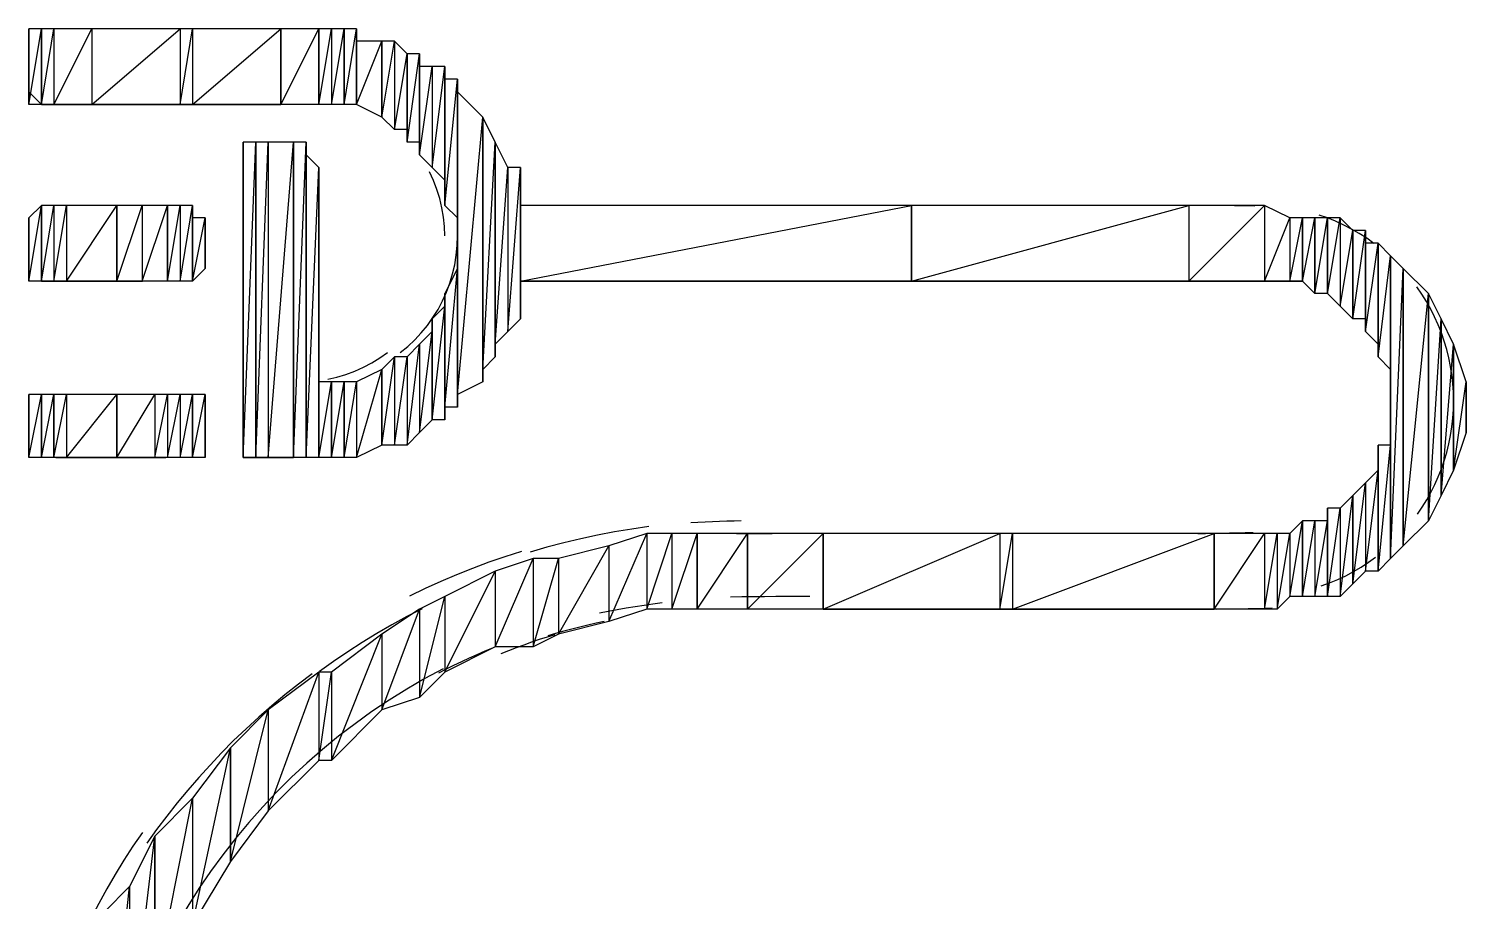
# Model space of a CAD drawing. Header units: metres. Extents: x 1 to 213, y 1 to 147.
# Drawn here: x 57.136 to 58.342, y 62.715 to 63.447 of the extents above; entities that cross this region are included whole.
import ezdxf

# ---------------------------------------------------------------- set-up
doc = ezdxf.new("R2010")
doc.units = ezdxf.units.M
doc.layers.add('00-BASE-ARQUITECTURA', color=8, linetype='Continuous')

msp = doc.modelspace()

# ---------------------------------------------------------------- linework, layer by layer
at = {"layer": '00-BASE-ARQUITECTURA'}
for points in [[(57.1359, 63.447), (57.1359, 63.447), (57.1359, 63.3941), (57.1359, 63.447), (57.1359, 63.3941), (57.1359, 63.4365), (57.1359, 63.447)], [(57.1359, 63.447), (57.1359, 63.3941), (57.1359, 63.447)], [(57.1359, 63.3941), (57.1359, 63.447), (57.1359, 63.3836), (57.1359, 63.3941)], [(57.1359, 63.447), (57.1359, 63.3836), (57.1465, 63.447), (57.1359, 63.447)], [(57.1359, 63.3836), (57.1465, 63.447), (57.1465, 63.3836), (57.1359, 63.3836)], [(57.1465, 63.447), (57.1465, 63.3836), (57.1465, 63.447)], [(57.1465, 63.3836), (57.1465, 63.447), (57.1465, 63.3836)], [(57.1465, 63.3836), (57.1465, 63.447), (57.1465, 63.3836)], [(57.1465, 63.447), (57.1465, 63.447), (57.1465, 63.3836), (57.1465, 63.447)], [(57.1465, 63.3836), (57.1465, 63.447), (57.1465, 63.3836)], [(57.1465, 63.447), (57.1465, 63.447), (57.1465, 63.3836), (57.1465, 63.447)], [(57.1465, 63.447), (57.1465, 63.3836), (57.157, 63.447), (57.1465, 63.447)], [(57.1465, 63.3836), (57.157, 63.447), (57.157, 63.3836), (57.1465, 63.3836)], [(57.157, 63.447), (57.157, 63.3836), (57.1888, 63.447), (57.157, 63.447)], [(57.157, 63.3836), (57.1888, 63.447), (57.1888, 63.3836), (57.157, 63.3836)], [(57.1888, 63.447), (57.1888, 63.3836), (57.2629, 63.447), (57.1888, 63.447)], [(57.1888, 63.3836), (57.2629, 63.447), (57.2629, 63.3836), (57.1888, 63.3836)], [(57.3475, 63.447), (57.2734, 63.447), (57.1888, 63.447)], [(57.2629, 63.447), (57.2629, 63.3836), (57.2734, 63.447), (57.2629, 63.447)], [(57.2629, 63.3836), (57.2734, 63.447), (57.2734, 63.3836), (57.2629, 63.3836)], [(57.2734, 63.447), (57.2734, 63.3836), (57.3475, 63.447), (57.2734, 63.447)], [(57.2734, 63.3836), (57.3475, 63.447), (57.3475, 63.3836), (57.2734, 63.3836)], [(57.3475, 63.447), (57.3475, 63.3836), (57.3475, 63.447)], [(57.3475, 63.3836), (57.3475, 63.447), (57.3475, 63.3836)], [(57.3475, 63.447), (57.3475, 63.3836), (57.3793, 63.447), (57.3475, 63.447)], [(57.3475, 63.3836), (57.3793, 63.447), (57.3793, 63.3836), (57.3475, 63.3836)], [(57.3793, 63.3836), (57.3793, 63.447), (57.3793, 63.3836)], [(57.3793, 63.447), (57.3793, 63.447), (57.3793, 63.3836), (57.3793, 63.447)], [(57.3793, 63.447), (57.3793, 63.3836), (57.3899, 63.447), (57.3793, 63.447)], [(57.3793, 63.3836), (57.3899, 63.447), (57.3899, 63.3836), (57.3793, 63.3836)], [(57.3899, 63.447), (57.3899, 63.3836), (57.4005, 63.447), (57.3899, 63.447)], [(57.3899, 63.3836), (57.4005, 63.447), (57.4005, 63.3836), (57.3899, 63.3836)], [(57.4005, 63.3836), (57.4005, 63.447), (57.4005, 63.3836)], [(57.4005, 63.447), (57.4005, 63.447), (57.4005, 63.3836), (57.4005, 63.447)], [(57.4005, 63.447), (57.4005, 63.3836), (57.411, 63.447), (57.4005, 63.447)], [(57.4005, 63.3836), (57.411, 63.447), (57.411, 63.3836), (57.4005, 63.3836)], [(57.411, 63.4365), (57.411, 63.4365), (57.411, 63.3836), (57.411, 63.4365), (57.411, 63.3836), (57.411, 63.447), (57.411, 63.4365)], [(57.1359, 63.4365), (57.1359, 63.4365), (57.1359, 63.3941), (57.1359, 63.4365), (57.1359, 63.3941), (57.1359, 63.4259), (57.1359, 63.4365)], [(57.1359, 63.3941), (57.1359, 63.4365), (57.1359, 63.3941)], [(57.1359, 63.4365), (57.1359, 63.4365), (57.1359, 63.3941), (57.1359, 63.4365)], [(57.1359, 63.3941), (57.1359, 63.4365), (57.1359, 63.3941)], [(57.1359, 63.4365), (57.1359, 63.4365), (57.1359, 63.3941), (57.1359, 63.4365)], [(57.1359, 63.3941), (57.1359, 63.4365), (57.1359, 63.3941)], [(57.1359, 63.4365), (57.1359, 63.4365), (57.1359, 63.3941), (57.1359, 63.4365)], [(57.1359, 63.3941), (57.1359, 63.4365), (57.1359, 63.3941)], [(57.1359, 63.4365), (57.1359, 63.4365), (57.1359, 63.3941), (57.1359, 63.4365)], [(57.1359, 63.3941), (57.1359, 63.4365), (57.1359, 63.3941)], [(57.1359, 63.4365), (57.1359, 63.4365), (57.1359, 63.3941), (57.1359, 63.4365)], [(57.411, 63.4365), (57.411, 63.3836), (57.4322, 63.4365), (57.411, 63.4365)], [(57.411, 63.3836), (57.4322, 63.4365), (57.4322, 63.373), (57.411, 63.3836)], [(57.4322, 63.373), (57.4322, 63.4365), (57.4322, 63.373)], [(57.4322, 63.4365), (57.4322, 63.4365), (57.4322, 63.373), (57.4322, 63.4365)], [(57.4322, 63.4365), (57.4322, 63.373), (57.4428, 63.4365), (57.4322, 63.4365)], [(57.4322, 63.373), (57.4428, 63.4365), (57.4428, 63.3624), (57.4322, 63.373)], [(57.4428, 63.4365), (57.4428, 63.3624), (57.4534, 63.4259), (57.4428, 63.4365)], [(57.4428, 63.3624), (57.4534, 63.4259), (57.4534, 63.3624), (57.4428, 63.3624)], [(57.4534, 63.4259), (57.4534, 63.3624), (57.4534, 63.4259)], [(57.4534, 63.3624), (57.4534, 63.4259), (57.4534, 63.3518), (57.4534, 63.3624)], [(57.4534, 63.4259), (57.4534, 63.3518), (57.4639, 63.4259), (57.4534, 63.4259)], [(57.4534, 63.3518), (57.4639, 63.4259), (57.4639, 63.3518), (57.4534, 63.3518)], [(57.4639, 63.4259), (57.4639, 63.3518), (57.4639, 63.4153), (57.4639, 63.4259)], [(57.1359, 63.4153), (57.1359, 63.3941), (57.1465, 63.3836), (57.2629, 63.3836), (57.3475, 63.3836)], [(57.4639, 63.3518), (57.4639, 63.4153), (57.4639, 63.3412), (57.4639, 63.3518)], [(57.4639, 63.4153), (57.4639, 63.3412), (57.4745, 63.4153), (57.4639, 63.4153)], [(57.4639, 63.3412), (57.4745, 63.4153), (57.4745, 63.3306), (57.4639, 63.3412)], [(57.4745, 63.4153), (57.4745, 63.3306), (57.4851, 63.4153), (57.4745, 63.4153)], [(57.4745, 63.3306), (57.4851, 63.4153), (57.4851, 63.32), (57.4745, 63.3306)], [(57.4851, 63.4153), (57.4851, 63.32), (57.4851, 63.4153)], [(57.4851, 63.32), (57.4851, 63.4153), (57.4851, 63.32)], [(57.4851, 63.4153), (57.4851, 63.32), (57.4851, 63.4047), (57.4851, 63.4153)], [(57.4851, 63.32), (57.4851, 63.4047), (57.4851, 63.2989), (57.4851, 63.32)], [(57.4851, 63.4047), (57.4851, 63.2989), (57.4957, 63.4047), (57.4851, 63.4047)], [(57.4851, 63.2989), (57.4957, 63.4047), (57.4957, 63.2883), (57.4851, 63.2989)], [(57.4957, 63.4047), (57.4957, 63.2883), (57.4957, 63.4047)], [(57.4957, 63.2883), (57.4957, 63.4047), (57.4957, 63.2671), (57.4957, 63.2883)], [(57.4957, 63.3941), (57.4957, 63.3941), (57.4957, 63.1296), (57.4957, 63.3941), (57.4957, 63.1296), (57.4957, 63.4047), (57.4957, 63.3941)], [(57.4957, 63.3941), (57.4957, 63.1296), (57.4957, 63.3941)], [(57.4957, 63.1296), (57.4957, 63.3941), (57.4957, 63.1401), (57.4957, 63.1296)], [(57.4957, 63.3941), (57.4957, 63.1401), (57.5169, 63.373), (57.4957, 63.3941)], [(57.4957, 63.1401), (57.5169, 63.373), (57.5169, 63.1507), (57.4957, 63.1401)], [(57.5169, 63.373), (57.5169, 63.1507), (57.5169, 63.1613), (57.5169, 63.373)], [(57.5169, 63.1507), (57.5169, 63.373), (57.5169, 63.1507)], [(57.5169, 63.373), (57.5169, 63.1613), (57.5274, 63.3518), (57.5169, 63.373)], [(57.3158, 63.3518), (57.3158, 63.3518), (57.3158, 63.0978), (57.3158, 63.3518), (57.3158, 63.0978), (57.3158, 63.2248), (57.3158, 63.3518)], [(57.3158, 63.3518), (57.3158, 63.0978), (57.3158, 63.3518)], [(57.3158, 63.0978), (57.3158, 63.3518), (57.3158, 63.0872), (57.3158, 63.0978)], [(57.3158, 63.3518), (57.3158, 63.0872), (57.3158, 63.3518)], [(57.3158, 63.0872), (57.3158, 63.3518), (57.3158, 63.0872)], [(57.3158, 63.3518), (57.3158, 63.0872), (57.3264, 63.3518), (57.3158, 63.3518)], [(57.3158, 63.0872), (57.3264, 63.3518), (57.3264, 63.0872), (57.3158, 63.0872)], [(57.3369, 63.3518), (57.3264, 63.3518), (57.3158, 63.3518), (57.3158, 63.2248), (57.3158, 63.0978), (57.3158, 63.0872), (57.3264, 63.0872), (57.3581, 63.0872)], [(57.3264, 63.3518), (57.3264, 63.0872), (57.3264, 63.3518)], [(57.3264, 63.0872), (57.3264, 63.3518), (57.3264, 63.0872)], [(57.3264, 63.3518), (57.3264, 63.0872), (57.3369, 63.3518), (57.3264, 63.3518)], [(57.3264, 63.0872), (57.3369, 63.3518), (57.3369, 63.0872), (57.3264, 63.0872)], [(57.3369, 63.3518), (57.3369, 63.0872), (57.3581, 63.3518), (57.3369, 63.3518)], [(57.3369, 63.0872), (57.3581, 63.3518), (57.3581, 63.0872), (57.3369, 63.0872)], [(57.3581, 63.3518), (57.3581, 63.0872), (57.3581, 63.3518)], [(57.3581, 63.0872), (57.3581, 63.3518), (57.3581, 63.0872)], [(57.3581, 63.0872), (57.3581, 63.3518), (57.3581, 63.0872)], [(57.3581, 63.3518), (57.3581, 63.3518), (57.3581, 63.0872), (57.3581, 63.3518), (57.3581, 63.0872), (57.3581, 63.3518)], [(57.3581, 63.0872), (57.3581, 63.3518), (57.3581, 63.0872)], [(57.3581, 63.3518), (57.3581, 63.0872), (57.3687, 63.3518), (57.3581, 63.3518)], [(57.3581, 63.0872), (57.3687, 63.3518), (57.3687, 63.0872), (57.3581, 63.0872)], [(57.3687, 63.3518), (57.3687, 63.0872), (57.3687, 63.3518)], [(57.3687, 63.0872), (57.3687, 63.3518), (57.3687, 63.0872)], [(57.3687, 63.3518), (57.3687, 63.3518), (57.3687, 63.0872), (57.3687, 63.3518), (57.3687, 63.0872), (57.3687, 63.3518)], [(57.3687, 63.0872), (57.3687, 63.3518), (57.3687, 63.0872)], [(57.3687, 63.3518), (57.3687, 63.3518), (57.3687, 63.0872), (57.3687, 63.3518), (57.3687, 63.0872), (57.3687, 63.3518)], [(57.3687, 63.0872), (57.3687, 63.3518), (57.3687, 63.0872)], [(57.3687, 63.3412), (57.3687, 63.3412), (57.3687, 63.0872), (57.3687, 63.3412), (57.3687, 63.0872), (57.3687, 63.3518), (57.3687, 63.3412)], [(57.3687, 63.3412), (57.3687, 63.0872), (57.3687, 63.3412)], [(57.3687, 63.0872), (57.3687, 63.3412), (57.3687, 63.0872)], [(57.3687, 63.0872), (57.3687, 63.3412), (57.3687, 63.0872)], [(57.3687, 63.3412), (57.3687, 63.3412), (57.3687, 63.0872), (57.3687, 63.3412)], [(57.3687, 63.3412), (57.3687, 63.0872), (57.3793, 63.3306), (57.3687, 63.3412)], [(57.5169, 63.1613), (57.5274, 63.3518), (57.5274, 63.1719), (57.5169, 63.1613)], [(57.5274, 63.3518), (57.5274, 63.1719), (57.5274, 63.3518)], [(57.5274, 63.1719), (57.5274, 63.3518), (57.5274, 63.1825), (57.5274, 63.1719)], [(57.5274, 63.3518), (57.5274, 63.1825), (57.538, 63.3306), (57.5274, 63.3518)], [(57.3687, 63.0872), (57.3793, 63.3306), (57.3793, 63.0872), (57.3687, 63.0872)], [(57.3793, 63.3095), (57.3793, 63.3095), (57.3793, 63.0872), (57.3793, 63.3095), (57.3793, 63.0872), (57.3793, 63.3306), (57.3793, 63.3095)], [(57.5274, 63.1825), (57.538, 63.3306), (57.538, 63.193), (57.5274, 63.1825)], [(57.538, 63.3306), (57.538, 63.193), (57.5486, 63.3306), (57.538, 63.3306)], [(57.538, 63.193), (57.5486, 63.3306), (57.5486, 63.2036), (57.538, 63.193)], [(57.5486, 63.3306), (57.5486, 63.2036), (57.5486, 63.3095), (57.5486, 63.3306)], [(57.4851, 63.2732), (57.4848, 63.2811), (57.484, 63.289), (57.4826, 63.2969), (57.4808, 63.3046), (57.4784, 63.3122), (57.4756, 63.3196), (57.4723, 63.3269)], [(57.3793, 63.246), (57.3793, 63.246), (57.3793, 63.0872), (57.3793, 63.246), (57.3793, 63.0872), (57.3793, 63.3095), (57.3793, 63.246)], [(57.3793, 63.1507), (57.3793, 63.246), (57.3793, 63.3095)], [(57.5486, 63.2036), (57.5486, 63.3095), (57.5486, 63.2248), (57.5486, 63.2036)], [(57.5486, 63.2989), (57.5486, 63.2989), (57.5486, 63.2248), (57.5486, 63.2989), (57.5486, 63.2248), (57.5486, 63.3095), (57.5486, 63.2989)], [(57.1359, 63.2883), (57.1359, 63.2354), (57.1465, 63.2989), (57.1359, 63.2883)], [(57.1359, 63.2354), (57.1465, 63.2989), (57.1465, 63.2354), (57.1359, 63.2354)], [(57.1465, 63.2354), (57.1465, 63.2989), (57.1465, 63.2354)], [(57.1465, 63.2989), (57.1465, 63.2989), (57.1465, 63.2354), (57.1465, 63.2989)], [(57.1465, 63.2354), (57.1465, 63.2989), (57.1465, 63.2354)], [(57.1465, 63.2989), (57.1465, 63.2989), (57.1465, 63.2354), (57.1465, 63.2989)], [(57.1465, 63.2354), (57.1465, 63.2989), (57.1465, 63.2354)], [(57.1465, 63.2989), (57.1465, 63.2989), (57.1465, 63.2354), (57.1465, 63.2989)], [(57.1465, 63.2989), (57.1465, 63.2354), (57.157, 63.2989), (57.1465, 63.2989)], [(57.1465, 63.2354), (57.157, 63.2989), (57.157, 63.2354), (57.1465, 63.2354)], [(57.157, 63.2989), (57.157, 63.2354), (57.1676, 63.2989), (57.157, 63.2989)], [(57.157, 63.2354), (57.1676, 63.2989), (57.1676, 63.2354), (57.157, 63.2354)], [(57.1676, 63.2989), (57.1676, 63.2354), (57.2099, 63.2989), (57.1676, 63.2989)], [(57.1676, 63.2354), (57.2099, 63.2989), (57.2099, 63.2354), (57.1676, 63.2354)], [(57.2099, 63.2989), (57.2099, 63.2354), (57.2099, 63.2989)], [(57.2099, 63.2354), (57.2099, 63.2989), (57.2099, 63.2354)], [(57.2099, 63.2989), (57.2099, 63.2354), (57.2311, 63.2989), (57.2099, 63.2989)], [(57.2099, 63.2354), (57.2311, 63.2989), (57.2311, 63.2354), (57.2099, 63.2354)], [(57.2311, 63.2989), (57.2311, 63.2354), (57.2523, 63.2989), (57.2311, 63.2989)], [(57.2311, 63.2354), (57.2523, 63.2989), (57.2523, 63.2354), (57.2311, 63.2354)], [(57.2523, 63.2989), (57.2523, 63.2354), (57.2523, 63.2989)], [(57.2523, 63.2354), (57.2523, 63.2989), (57.2523, 63.2354)], [(57.2523, 63.2989), (57.2523, 63.2354), (57.2629, 63.2989), (57.2523, 63.2989)], [(57.2523, 63.2354), (57.2629, 63.2989), (57.2629, 63.2354), (57.2523, 63.2354)], [(57.2629, 63.2989), (57.2629, 63.2354), (57.2734, 63.2989), (57.2629, 63.2989)], [(57.2629, 63.2354), (57.2734, 63.2989), (57.2734, 63.2354), (57.2629, 63.2354)], [(57.2734, 63.2989), (57.2734, 63.2354), (57.2734, 63.2989)], [(57.2734, 63.2354), (57.2734, 63.2989), (57.2734, 63.2354)], [(57.2734, 63.2354), (57.2734, 63.2989), (57.2734, 63.2354)], [(57.2734, 63.2989), (57.2734, 63.2989), (57.2734, 63.2354), (57.2734, 63.2989)], [(57.2734, 63.2354), (57.2734, 63.2989), (57.2734, 63.2354)], [(57.2734, 63.2989), (57.2734, 63.2989), (57.2734, 63.2354), (57.2734, 63.2989)], [(57.2734, 63.2354), (57.2734, 63.2989), (57.2734, 63.2354)], [(57.2734, 63.2989), (57.2734, 63.2989), (57.2734, 63.2354), (57.2734, 63.2989)], [(57.2734, 63.2354), (57.2734, 63.2989), (57.2734, 63.2354)], [(57.2734, 63.2989), (57.2734, 63.2989), (57.2734, 63.2354), (57.2734, 63.2989)], [(57.2734, 63.2883), (57.2734, 63.2883), (57.2734, 63.2354), (57.2734, 63.2883), (57.2734, 63.2354), (57.2734, 63.2989), (57.2734, 63.2883)], [(57.5486, 63.2989), (57.5486, 63.2248), (57.5486, 63.2989)], [(57.5486, 63.2248), (57.5486, 63.2989), (57.5486, 63.2354), (57.5486, 63.2248)], [(57.5486, 63.2989), (57.5486, 63.2354), (57.5486, 63.2989)], [(57.5486, 63.2354), (57.5486, 63.2989), (57.5486, 63.2354)], [(57.5486, 63.2989), (57.5486, 63.2354), (57.8767, 63.2989), (57.5486, 63.2989)], [(57.5486, 63.2354), (57.8767, 63.2989), (57.8767, 63.2354), (57.5486, 63.2354)], [(58.1095, 63.2989), (57.8767, 63.2989), (57.5486, 63.2989)], [(57.8767, 63.2989), (57.8767, 63.2354), (57.8767, 63.2989)], [(57.8767, 63.2354), (57.8767, 63.2989), (57.8767, 63.2354)], [(57.8767, 63.2989), (57.8767, 63.2354), (58.1095, 63.2989), (57.8767, 63.2989)], [(57.8767, 63.2354), (58.1095, 63.2989), (58.1095, 63.2354), (57.8767, 63.2354)], [(58.165, 63.2982), (58.1565, 63.2984), (58.1479, 63.2985), (58.1394, 63.2987), (58.1309, 63.2988), (58.1224, 63.2988), (58.1138, 63.2989), (58.1053, 63.2989)], [(58.1095, 63.2989), (58.1095, 63.2354), (58.173, 63.2989), (58.1095, 63.2989)], [(58.1095, 63.2354), (58.173, 63.2989), (58.173, 63.2354), (58.1095, 63.2354)], [(58.173, 63.2989), (58.173, 63.2354), (58.1942, 63.2883), (58.173, 63.2989)], [(57.1359, 63.2883), (57.1359, 63.2883), (57.1359, 63.246), (57.1359, 63.2883), (57.1359, 63.246), (57.1359, 63.2777), (57.1359, 63.2883)], [(57.1359, 63.246), (57.1359, 63.2883), (57.1359, 63.246)], [(57.1359, 63.2883), (57.1359, 63.2883), (57.1359, 63.246), (57.1359, 63.2883)], [(57.1359, 63.246), (57.1359, 63.2883), (57.1359, 63.246)], [(57.1359, 63.2883), (57.1359, 63.2883), (57.1359, 63.246), (57.1359, 63.2883)], [(57.1359, 63.246), (57.1359, 63.2883), (57.1359, 63.246)], [(57.1359, 63.2883), (57.1359, 63.2883), (57.1359, 63.246), (57.1359, 63.2883)], [(57.1359, 63.2883), (57.1359, 63.246), (57.1359, 63.2883)], [(57.1359, 63.246), (57.1359, 63.2883), (57.1359, 63.2354), (57.1359, 63.246)], [(57.1359, 63.2354), (57.1359, 63.2883), (57.1359, 63.2354)], [(57.1359, 63.2883), (57.1359, 63.2883), (57.1359, 63.2354), (57.1359, 63.2883)], [(57.2734, 63.2354), (57.2734, 63.2883), (57.2734, 63.2354)], [(57.2734, 63.2883), (57.2734, 63.2883), (57.2734, 63.2354), (57.2734, 63.2883)], [(57.2734, 63.2354), (57.2734, 63.2883), (57.2734, 63.2354)], [(57.2734, 63.2883), (57.2734, 63.2883), (57.2734, 63.2354), (57.2734, 63.2883)], [(57.2734, 63.2354), (57.2734, 63.2883), (57.2734, 63.2354)], [(57.2734, 63.2883), (57.2734, 63.2883), (57.2734, 63.2354), (57.2734, 63.2883)], [(57.2734, 63.2883), (57.2734, 63.2354), (57.284, 63.2883), (57.2734, 63.2883)], [(57.2734, 63.2354), (57.284, 63.2883), (57.284, 63.246), (57.2734, 63.2354)], [(57.284, 63.2883), (57.284, 63.246), (57.284, 63.2883)], [(57.284, 63.246), (57.284, 63.2883), (57.284, 63.246)], [(57.284, 63.246), (57.284, 63.2883), (57.284, 63.246)], [(57.284, 63.2883), (57.284, 63.2883), (57.284, 63.246), (57.284, 63.2883), (57.284, 63.246), (57.284, 63.2883)], [(57.284, 63.246), (57.284, 63.2883), (57.284, 63.246)], [(57.284, 63.246), (57.284, 63.2883), (57.284, 63.246)], [(57.284, 63.2883), (57.284, 63.2883), (57.284, 63.246), (57.284, 63.2883)], [(57.284, 63.246), (57.284, 63.2883), (57.284, 63.246)], [(57.284, 63.2883), (57.284, 63.2883), (57.284, 63.246), (57.284, 63.2883)], [(57.284, 63.246), (57.284, 63.2883), (57.284, 63.246)], [(57.284, 63.2883), (57.284, 63.2883), (57.284, 63.246), (57.284, 63.2883)], [(57.284, 63.246), (57.284, 63.2883), (57.284, 63.246)], [(57.284, 63.2883), (57.284, 63.2883), (57.284, 63.246), (57.284, 63.2883), (57.284, 63.246), (57.284, 63.2883)], [(57.284, 63.246), (57.284, 63.2883), (57.284, 63.246)], [(57.284, 63.2777), (57.284, 63.2777), (57.284, 63.246), (57.284, 63.2777), (57.284, 63.246), (57.284, 63.2883), (57.284, 63.2777)], [(58.173, 63.2354), (58.1942, 63.2883), (58.1942, 63.2354), (58.173, 63.2354)], [(58.1942, 63.2883), (58.1942, 63.2354), (58.2048, 63.2883), (58.1942, 63.2883)], [(58.1942, 63.2354), (58.2048, 63.2883), (58.2048, 63.2354), (58.1942, 63.2354)], [(58.2048, 63.2883), (58.2048, 63.2354), (58.2048, 63.2883)], [(58.2048, 63.2354), (58.2048, 63.2883), (58.2048, 63.2354)], [(58.2048, 63.2883), (58.2048, 63.2354), (58.2154, 63.2883), (58.2048, 63.2883)], [(58.2048, 63.2354), (58.2154, 63.2883), (58.2154, 63.2248), (58.2048, 63.2354)], [(58.2154, 63.2248), (58.2154, 63.2883), (58.2154, 63.2248)], [(58.2154, 63.2883), (58.2154, 63.2883), (58.2154, 63.2248), (58.2154, 63.2883)], [(58.2154, 63.2883), (58.2154, 63.2248), (58.2259, 63.2883), (58.2154, 63.2883)], [(58.2154, 63.2248), (58.2259, 63.2883), (58.2259, 63.2248), (58.2154, 63.2248)], [(58.2649, 63.267), (58.2588, 63.2713), (58.2526, 63.2753), (58.2461, 63.279), (58.2395, 63.2824), (58.2327, 63.2855), (58.2258, 63.2883), (58.2188, 63.2907)], [(58.2259, 63.2883), (58.2259, 63.2248), (58.2259, 63.2883)], [(58.2259, 63.2248), (58.2259, 63.2883), (58.2259, 63.2248)], [(58.2259, 63.2883), (58.2259, 63.2248), (58.2365, 63.2883), (58.2259, 63.2883)], [(58.2259, 63.2248), (58.2365, 63.2883), (58.2365, 63.2142), (58.2259, 63.2248)], [(58.2365, 63.2883), (58.2365, 63.2142), (58.2471, 63.2777), (58.2365, 63.2883)], [(57.4832, 63.2187), (57.4865, 63.226), (57.4893, 63.2336), (57.4916, 63.2413), (57.4934, 63.2491), (57.4947, 63.2571), (57.4955, 63.2651), (57.4957, 63.2732)], [(58.2365, 63.2142), (58.2471, 63.2777), (58.2471, 63.2036), (58.2365, 63.2142)], [(58.2471, 63.2777), (58.2471, 63.2036), (58.2471, 63.2777)], [(58.2471, 63.2036), (58.2471, 63.2777), (58.2471, 63.2036)], [(58.2471, 63.2777), (58.2471, 63.2036), (58.2577, 63.2777), (58.2471, 63.2777)], [(58.2471, 63.2036), (58.2577, 63.2777), (58.2577, 63.2036), (58.2471, 63.2036)], [(58.2577, 63.2777), (58.2577, 63.2036), (58.2577, 63.2671), (58.2577, 63.2777)], [(57.4957, 63.2671), (57.4957, 63.2671), (57.4957, 63.1296), (57.4957, 63.2671), (57.4957, 63.1296), (57.4957, 63.246), (57.4957, 63.2671)], [(58.2577, 63.2036), (58.2577, 63.2671), (58.2577, 63.193), (58.2577, 63.2036)], [(58.2577, 63.2671), (58.2577, 63.193), (58.2683, 63.2671), (58.2577, 63.2671)], [(58.2577, 63.193), (58.2683, 63.2671), (58.2683, 63.1825), (58.2577, 63.193)], [(58.2683, 63.2671), (58.2683, 63.1825), (58.2683, 63.2671)], [(58.2683, 63.1825), (58.2683, 63.2671), (58.2683, 63.1719), (58.2683, 63.1825)], [(58.2683, 63.2671), (58.2683, 63.1719), (58.2683, 63.2671)], [(58.2683, 63.1719), (58.2683, 63.2671), (58.2683, 63.1719)], [(58.2683, 63.2671), (58.2683, 63.1719), (58.2789, 63.2566), (58.2683, 63.2671)], [(58.2683, 63.1719), (58.2789, 63.2566), (58.2789, 63.1613), (58.2683, 63.1719)], [(58.2789, 63.2566), (58.2789, 63.1613), (58.2789, 63.2566)], [(58.2789, 63.1613), (58.2789, 63.2566), (58.2789, 63.1507), (58.2789, 63.1613)], [(58.2789, 63.2566), (58.2789, 63.1507), (58.2789, 63.2566)], [(58.2789, 63.1507), (58.2789, 63.2566), (58.2789, 63.1401), (58.2789, 63.1507)], [(58.2789, 63.1401), (58.2789, 63.2566), (58.2789, 63.1401)], [(58.2789, 63.2566), (58.2789, 63.2566), (58.2789, 63.1401), (58.2789, 63.2566)], [(58.2789, 63.2566), (58.2789, 63.0026), (58.2894, 63.246), (58.2789, 63.2566)], [(57.4851, 63.2248), (57.4851, 63.1296), (57.4957, 63.246), (57.4851, 63.2248)], [(57.4851, 63.1296), (57.4957, 63.246), (57.4957, 63.1296), (57.4851, 63.1296)], [(58.2789, 63.0026), (58.2894, 63.246), (58.2894, 63.0131), (58.2789, 63.0026)], [(58.2894, 63.246), (58.2894, 63.0131), (58.2894, 63.246)], [(58.2894, 63.0131), (58.2894, 63.246), (58.2894, 63.0131)], [(58.2894, 63.246), (58.2894, 63.0131), (58.3106, 63.2248), (58.2894, 63.246)], [(57.1465, 63.2354), (57.2099, 63.2354)], [(57.2047, 63.2354), (57.2113, 63.2354), (57.218, 63.2354), (57.2247, 63.2354), (57.2314, 63.2354), (57.2381, 63.2355), (57.2448, 63.2355), (57.2515, 63.2355)], [(57.5486, 63.2248), (57.5486, 63.2354), (57.8767, 63.2354), (58.1942, 63.2354), (58.2048, 63.2354)], [(57.3158, 63.0978), (57.3158, 63.2248), (57.3158, 63.0978)], [(57.4851, 63.2142), (57.4851, 63.119), (57.4851, 63.2248), (57.4851, 63.2142)], [(57.4851, 63.119), (57.4851, 63.2248), (57.4851, 63.1296), (57.4851, 63.119)], [(58.2894, 63.0131), (58.3106, 63.2248), (58.3106, 63.0343), (58.2894, 63.0131)], [(58.3239, 63.185), (58.3215, 63.1919), (58.3188, 63.1987), (58.3158, 63.2054), (58.3125, 63.2119), (58.309, 63.2183), (58.3051, 63.2245), (58.301, 63.2306)], [(58.3106, 63.2248), (58.3106, 63.0343), (58.3106, 63.2248)], [(58.3106, 63.0343), (58.3106, 63.2248), (58.3106, 63.0343)], [(58.3106, 63.2248), (58.3106, 63.0343), (58.3212, 63.2036), (58.3106, 63.2248)], [(57.4476, 63.1755), (57.4539, 63.1806), (57.4598, 63.1861), (57.4653, 63.192), (57.4704, 63.1982), (57.4751, 63.2047), (57.4794, 63.2116), (57.4832, 63.2187)], [(57.4745, 63.2036), (57.4745, 63.119), (57.4851, 63.2142), (57.4745, 63.2036)], [(57.4745, 63.119), (57.4851, 63.2142), (57.4851, 63.119), (57.4745, 63.119)], [(57.4745, 63.2036), (57.4745, 63.2036), (57.4745, 63.119), (57.4745, 63.2036), (57.4745, 63.119), (57.4745, 63.193), (57.4745, 63.2036)], [(58.3106, 63.0343), (58.3212, 63.2036), (58.3212, 63.0555), (58.3106, 63.0343)], [(58.3212, 63.0555), (58.3212, 63.2036), (58.3212, 63.0555)], [(58.3212, 63.2036), (58.3212, 63.2036), (58.3212, 63.0555), (58.3212, 63.2036)], [(58.3212, 63.2036), (58.3212, 63.0555), (58.3318, 63.1825), (58.3212, 63.2036)], [(57.4639, 63.1825), (57.4639, 63.1084), (57.4745, 63.193), (57.4639, 63.1825)], [(57.4639, 63.1084), (57.4745, 63.193), (57.4745, 63.119), (57.4639, 63.1084)], [(58.3318, 63.1348), (58.3316, 63.1421), (58.3311, 63.1494), (58.3303, 63.1566), (58.3292, 63.1638), (58.3278, 63.1709), (58.326, 63.178), (58.3239, 63.185)], [(57.3868, 63.153), (57.3945, 63.1548), (57.4021, 63.157), (57.4096, 63.1598), (57.4168, 63.1631), (57.4238, 63.1668), (57.4306, 63.1709), (57.4371, 63.1755)], [(57.4534, 63.1719), (57.4534, 63.0978), (57.4639, 63.1825), (57.4534, 63.1719)], [(57.4534, 63.0978), (57.4639, 63.1825), (57.4639, 63.1084), (57.4534, 63.0978)], [(58.3212, 63.0555), (58.3318, 63.1825), (58.3318, 63.0766), (58.3212, 63.0555)], [(58.3318, 63.1825), (58.3318, 63.0766), (58.3318, 63.1825)], [(58.3318, 63.0766), (58.3318, 63.1825), (58.3318, 63.0766)], [(58.3318, 63.1825), (58.3318, 63.0766), (58.3424, 63.1507), (58.3318, 63.1825)], [(57.411, 63.1507), (57.411, 63.0872), (57.4322, 63.1613), (57.411, 63.1507)], [(57.411, 63.0872), (57.4322, 63.1613), (57.4322, 63.0978), (57.411, 63.0872)], [(57.4322, 63.1613), (57.4322, 63.0978), (57.4428, 63.1719), (57.4322, 63.1613)], [(57.4322, 63.0978), (57.4428, 63.1719), (57.4428, 63.0978), (57.4322, 63.0978)], [(57.4322, 63.0978), (57.4322, 63.1613), (57.4322, 63.0978)], [(57.4322, 63.1613), (57.4322, 63.1613), (57.4322, 63.0978), (57.4322, 63.1613)], [(57.4428, 63.1719), (57.4428, 63.0978), (57.4534, 63.1719), (57.4428, 63.1719)], [(57.4428, 63.0978), (57.4534, 63.1719), (57.4534, 63.0978), (57.4428, 63.0978)], [(57.3793, 63.0872), (57.3793, 63.1507), (57.3793, 63.0872)], [(57.3793, 63.1507), (57.3793, 63.1507), (57.3793, 63.0872), (57.3793, 63.1507)], [(57.3793, 63.0872), (57.3793, 63.1507), (57.3793, 63.0872)], [(57.3793, 63.1507), (57.3793, 63.1507), (57.3793, 63.0872), (57.3793, 63.1507), (57.3793, 63.0872), (57.3793, 63.1507)], [(57.3793, 63.0872), (57.3793, 63.1507), (57.3793, 63.0872)], [(57.3793, 63.1507), (57.3793, 63.0872), (57.3899, 63.1507), (57.3793, 63.1507)], [(57.3793, 63.0872), (57.3899, 63.1507), (57.3899, 63.0872), (57.3793, 63.0872)], [(57.3899, 63.0872), (57.3899, 63.1507), (57.3899, 63.0872)], [(57.3899, 63.1507), (57.3899, 63.1507), (57.3899, 63.0872), (57.3899, 63.1507), (57.3899, 63.0872), (57.3899, 63.1507)], [(57.3899, 63.0872), (57.3899, 63.1507), (57.3899, 63.0872)], [(57.3899, 63.1507), (57.3899, 63.0872), (57.4005, 63.1507), (57.3899, 63.1507)], [(57.3899, 63.0872), (57.4005, 63.1507), (57.4005, 63.0872), (57.3899, 63.0872)], [(57.4005, 63.1507), (57.4005, 63.0872), (57.4005, 63.1507)], [(57.4005, 63.0872), (57.4005, 63.1507), (57.4005, 63.0872)], [(57.4005, 63.1507), (57.4005, 63.0872), (57.411, 63.1507), (57.4005, 63.1507)], [(57.4005, 63.0872), (57.411, 63.1507), (57.411, 63.0872), (57.4005, 63.0872)], [(58.3318, 63.0766), (58.3424, 63.1507), (58.3424, 63.1084), (58.3318, 63.0766)], [(58.3424, 63.1507), (58.3424, 63.1084), (58.3424, 63.1507)], [(58.3424, 63.1084), (58.3424, 63.1507), (58.3424, 63.1084)], [(58.3424, 63.1507), (58.3424, 63.1084), (58.3424, 63.1296), (58.3424, 63.1507)], [(57.1359, 63.1401), (57.1359, 63.1401), (57.1359, 63.0978), (57.1359, 63.1401), (57.1359, 63.0978), (57.1359, 63.1296), (57.1359, 63.1401)], [(57.1359, 63.0978), (57.1359, 63.1401), (57.1359, 63.0978)], [(57.1359, 63.1401), (57.1359, 63.1401), (57.1359, 63.0978), (57.1359, 63.1401)], [(57.1359, 63.1401), (57.1359, 63.0978), (57.1359, 63.1401)], [(57.1359, 63.0978), (57.1359, 63.1401), (57.1359, 63.0872), (57.1359, 63.0978)], [(57.1359, 63.0872), (57.1359, 63.1401), (57.1359, 63.0872)], [(57.1359, 63.1401), (57.1359, 63.1401), (57.1359, 63.0872), (57.1359, 63.1401), (57.1359, 63.0872), (57.1359, 63.1401)], [(57.1359, 63.0872), (57.1359, 63.1401), (57.1359, 63.0872)], [(57.1359, 63.0872), (57.1359, 63.1401), (57.1359, 63.0872)], [(57.1359, 63.1401), (57.1359, 63.1401), (57.1359, 63.0872), (57.1359, 63.1401)], [(57.1359, 63.0872), (57.1359, 63.1401), (57.1359, 63.0872)], [(57.1359, 63.1401), (57.1359, 63.1401), (57.1359, 63.0872), (57.1359, 63.1401)], [(57.1359, 63.0872), (57.1359, 63.1401), (57.1359, 63.0872)], [(57.1359, 63.1401), (57.1359, 63.1401), (57.1359, 63.0872), (57.1359, 63.1401)], [(57.1359, 63.0872), (57.1359, 63.1401), (57.1359, 63.0872)], [(57.1359, 63.1401), (57.1359, 63.1401), (57.1359, 63.0872), (57.1359, 63.1401)], [(57.1359, 63.1401), (57.1359, 63.0872), (57.1465, 63.1401), (57.1359, 63.1401)], [(57.1359, 63.0872), (57.1465, 63.1401), (57.1465, 63.0872), (57.1359, 63.0872)], [(57.1465, 63.0872), (57.1465, 63.1401), (57.1465, 63.0872)], [(57.1465, 63.1401), (57.1465, 63.1401), (57.1465, 63.0872), (57.1465, 63.1401)], [(57.1465, 63.0872), (57.1465, 63.1401), (57.1465, 63.0872)], [(57.1465, 63.1401), (57.1465, 63.1401), (57.1465, 63.0872), (57.1465, 63.1401)], [(57.1465, 63.0872), (57.1465, 63.1401), (57.1465, 63.0872)], [(57.1465, 63.1401), (57.1465, 63.1401), (57.1465, 63.0872), (57.1465, 63.1401), (57.1465, 63.0872), (57.1465, 63.1401)], [(57.1465, 63.0872), (57.1465, 63.1401), (57.1465, 63.0872)], [(57.1465, 63.1401), (57.1465, 63.0872), (57.157, 63.1401), (57.1465, 63.1401)], [(57.1465, 63.0872), (57.157, 63.1401), (57.157, 63.0872), (57.1465, 63.0872)], [(57.157, 63.0872), (57.157, 63.1401), (57.157, 63.0872)], [(57.157, 63.1401), (57.157, 63.1401), (57.157, 63.0872), (57.157, 63.1401)], [(57.157, 63.1401), (57.157, 63.0872), (57.1676, 63.1401), (57.157, 63.1401)], [(57.157, 63.0872), (57.1676, 63.1401), (57.1676, 63.0872), (57.157, 63.0872)], [(57.1676, 63.1401), (57.1676, 63.0872), (57.2099, 63.1401), (57.1676, 63.1401)], [(57.1676, 63.0872), (57.2099, 63.1401), (57.2099, 63.0872), (57.1676, 63.0872)], [(57.2099, 63.1401), (57.2099, 63.0872), (57.2099, 63.1401)], [(57.2099, 63.0872), (57.2099, 63.1401), (57.2099, 63.0872)], [(57.2099, 63.1401), (57.2099, 63.0872), (57.2417, 63.1401), (57.2099, 63.1401)], [(57.2099, 63.0872), (57.2417, 63.1401), (57.2417, 63.0872), (57.2099, 63.0872)], [(57.2417, 63.1401), (57.2417, 63.0872), (57.2523, 63.1401), (57.2417, 63.1401)], [(57.2417, 63.0872), (57.2523, 63.1401), (57.2523, 63.0872), (57.2417, 63.0872)], [(57.2523, 63.1401), (57.2523, 63.0872), (57.2629, 63.1401), (57.2523, 63.1401)], [(57.2523, 63.0872), (57.2629, 63.1401), (57.2629, 63.0872), (57.2523, 63.0872)], [(57.2629, 63.1401), (57.2629, 63.0872), (57.2734, 63.1401), (57.2629, 63.1401)], [(57.2629, 63.0872), (57.2734, 63.1401), (57.2734, 63.0872), (57.2629, 63.0872)], [(57.2734, 63.0872), (57.2734, 63.1401), (57.2734, 63.0872)], [(57.2734, 63.1401), (57.2734, 63.1401), (57.2734, 63.0872), (57.2734, 63.1401)], [(57.2734, 63.0872), (57.2734, 63.1401), (57.2734, 63.0872)], [(57.2734, 63.1401), (57.2734, 63.1401), (57.2734, 63.0872), (57.2734, 63.1401), (57.2734, 63.0872), (57.2734, 63.1401)], [(57.2734, 63.0872), (57.2734, 63.1401), (57.2734, 63.0872)], [(57.2734, 63.0872), (57.2734, 63.1401), (57.2734, 63.0872)], [(57.2734, 63.1401), (57.2734, 63.1401), (57.2734, 63.0872), (57.2734, 63.1401)], [(57.2734, 63.0872), (57.2734, 63.1401), (57.2734, 63.0872)], [(57.2734, 63.1401), (57.2734, 63.1401), (57.2734, 63.0872), (57.2734, 63.1401)], [(57.2734, 63.0872), (57.2734, 63.1401), (57.2734, 63.0872)], [(57.2734, 63.1401), (57.2734, 63.1401), (57.2734, 63.0872), (57.2734, 63.1401)], [(57.2734, 63.0872), (57.2734, 63.1401), (57.2734, 63.0872)], [(57.2734, 63.1401), (57.2734, 63.1401), (57.2734, 63.0872), (57.2734, 63.1401)], [(57.2734, 63.0872), (57.2734, 63.1401), (57.2734, 63.0872)], [(57.2734, 63.1401), (57.2734, 63.1401), (57.2734, 63.0872), (57.2734, 63.1401)], [(57.2734, 63.1401), (57.2734, 63.0872), (57.284, 63.1401), (57.2734, 63.1401)], [(57.2734, 63.0872), (57.284, 63.1401), (57.284, 63.0872), (57.2734, 63.0872)], [(57.284, 63.1401), (57.284, 63.0872), (57.284, 63.1401)], [(57.284, 63.0872), (57.284, 63.1401), (57.284, 63.0872)], [(57.284, 63.0872), (57.284, 63.1401), (57.284, 63.0872)], [(57.284, 63.1401), (57.284, 63.1401), (57.284, 63.0872), (57.284, 63.1401), (57.284, 63.0872), (57.284, 63.1401)], [(57.284, 63.0872), (57.284, 63.1401), (57.284, 63.0872)], [(57.284, 63.0872), (57.284, 63.1401), (57.284, 63.0872)], [(57.284, 63.1401), (57.284, 63.1401), (57.284, 63.0872), (57.284, 63.1401)], [(57.284, 63.1401), (57.284, 63.0872), (57.284, 63.1401)], [(57.284, 63.0872), (57.284, 63.1401), (57.284, 63.0978), (57.284, 63.0872)], [(57.284, 63.1296), (57.284, 63.1296), (57.284, 63.0978), (57.284, 63.1296), (57.284, 63.0978), (57.284, 63.1401), (57.284, 63.1296)], [(58.2789, 63.1401), (58.2789, 63.1401), (58.2789, 63.0026), (58.2789, 63.1401), (58.2789, 63.0026), (58.2789, 63.1296), (58.2789, 63.1401)], [(58.2789, 63.1296), (58.2789, 63.1296), (58.2789, 63.0026), (58.2789, 63.1296), (58.2789, 63.0026), (58.2789, 63.119), (58.2789, 63.1296)], [(58.3239, 63.0846), (58.326, 63.0916), (58.3278, 63.0987), (58.3292, 63.1058), (58.3303, 63.113), (58.3311, 63.1202), (58.3316, 63.1275), (58.3318, 63.1348)], [(58.3424, 63.1084), (58.3424, 63.1296), (58.3424, 63.1084)], [(58.3424, 63.1296), (58.3424, 63.1296)], [(58.2789, 63.119), (58.2789, 63.119), (58.2789, 63.0026), (58.2789, 63.119), (58.2789, 63.0026), (58.2789, 63.1084), (58.2789, 63.119)], [(58.2789, 63.1084), (58.2789, 63.1084), (58.2789, 63.0026), (58.2789, 63.1084), (58.2789, 63.0026), (58.2789, 63.0978), (58.2789, 63.1084)], [(58.2789, 63.0026), (58.2789, 63.1084), (58.2789, 63.0026)], [(58.2789, 63.1084), (58.2789, 63.1084), (58.2789, 63.0026), (58.2789, 63.1084)], [(58.2683, 63.0978), (58.2683, 63.0978), (58.2683, 62.992), (58.2683, 63.0978), (58.2683, 62.992), (58.2683, 63.0872), (58.2683, 63.0978)], [(58.2683, 63.0978), (58.2683, 62.992), (58.2789, 63.0978), (58.2683, 63.0978)], [(58.2683, 62.992), (58.2789, 63.0978), (58.2789, 63.0026), (58.2683, 62.992)], [(57.1586, 63.0873), (57.1651, 63.0873), (57.1717, 63.0873), (57.1783, 63.0873), (57.1849, 63.0872), (57.1915, 63.0872), (57.1981, 63.0872), (57.2047, 63.0872)], [(57.2047, 63.0872), (57.2113, 63.0872), (57.2179, 63.0872), (57.2245, 63.0872), (57.2311, 63.0873), (57.2377, 63.0873), (57.2443, 63.0873), (57.2509, 63.0874)], [(58.2577, 63.066), (58.2577, 62.992), (58.2683, 63.0766), (58.2577, 63.066)], [(58.2577, 62.992), (58.2683, 63.0766), (58.2683, 62.992), (58.2577, 62.992)], [(58.2683, 63.0872), (58.2683, 63.0872), (58.2683, 62.992), (58.2683, 63.0872), (58.2683, 62.992), (58.2683, 63.0766), (58.2683, 63.0872)], [(58.3014, 63.0398), (58.3055, 63.0457), (58.3092, 63.0519), (58.3127, 63.0581), (58.316, 63.0646), (58.3189, 63.0711), (58.3216, 63.0778), (58.3239, 63.0846)], [(58.2471, 63.0555), (58.2471, 62.9814), (58.2577, 63.066), (58.2471, 63.0555)], [(58.2471, 62.9814), (58.2577, 63.066), (58.2577, 62.992), (58.2471, 62.9814)], [(58.2365, 63.0449), (58.2365, 62.9708), (58.2471, 63.0555), (58.2365, 63.0449)], [(58.2365, 62.9708), (58.2471, 63.0555), (58.2471, 62.9814), (58.2365, 62.9708)], [(58.2471, 62.9814), (58.2471, 63.0555), (58.2471, 62.9814)], [(58.2471, 63.0555), (58.2471, 63.0555), (58.2471, 62.9814), (58.2471, 63.0555), (58.2471, 62.9814), (58.2471, 63.0555)], [(58.2471, 62.9814), (58.2471, 63.0555), (58.2471, 62.9814)], [(58.2259, 63.0449), (58.2259, 63.0449), (58.2259, 62.9708), (58.2259, 63.0449), (58.2259, 62.9708), (58.2259, 63.0343), (58.2259, 63.0449)], [(58.2259, 63.0449), (58.2259, 62.9708), (58.2365, 63.0449), (58.2259, 63.0449)], [(58.2259, 62.9708), (58.2365, 63.0449), (58.2365, 62.9708), (58.2259, 62.9708)], [(57.6564, 63.0294), (57.642, 63.0273), (57.6276, 63.025), (57.6133, 63.0222), (57.5991, 63.0192), (57.5849, 63.0158), (57.5708, 63.0121), (57.5568, 63.008)], [(57.7338, 63.0341), (57.7278, 63.034), (57.7217, 63.0338), (57.7157, 63.0336), (57.7096, 63.0334), (57.7036, 63.0331), (57.6975, 63.0329), (57.6915, 63.0325)], [(58.1942, 63.0237), (58.1942, 62.9708), (58.2048, 63.0343), (58.1942, 63.0237)], [(58.1942, 62.9708), (58.2048, 63.0343), (58.2048, 62.9708), (58.1942, 62.9708)], [(58.2048, 63.0343), (58.2048, 62.9708), (58.2048, 63.0343)], [(58.2048, 62.9708), (58.2048, 63.0343), (58.2048, 62.9708)], [(58.2048, 63.0343), (58.2048, 62.9708), (58.2154, 63.0343), (58.2048, 63.0343)], [(58.2048, 62.9708), (58.2154, 63.0343), (58.2154, 62.9708), (58.2048, 62.9708)], [(58.2154, 63.0343), (58.2154, 62.9708), (58.2259, 63.0343), (58.2154, 63.0343)], [(58.2154, 62.9708), (58.2259, 63.0343), (58.2259, 62.9708), (58.2154, 62.9708)], [(57.6227, 63.0131), (57.6227, 62.9496), (57.6545, 63.0237), (57.6227, 63.0131)], [(57.6227, 62.9496), (57.6545, 63.0237), (57.6545, 62.9602), (57.6227, 62.9496)], [(57.6545, 63.0237), (57.6545, 62.9602), (57.6756, 63.0237), (57.6545, 63.0237)], [(57.6545, 62.9602), (57.6756, 63.0237), (57.6756, 62.9602), (57.6545, 62.9602)], [(57.6756, 63.0237), (57.6756, 62.9602), (57.6968, 63.0237), (57.6756, 63.0237)], [(57.6756, 62.9602), (57.6968, 63.0237), (57.6968, 62.9602), (57.6756, 62.9602)], [(57.6968, 63.0237), (57.6968, 62.9602), (57.6968, 63.0237)], [(57.6968, 62.9602), (57.6968, 63.0237), (57.6968, 62.9602)], [(57.6968, 63.0237), (57.6968, 62.9602), (57.7391, 63.0237), (57.6968, 63.0237)], [(57.6968, 62.9602), (57.7391, 63.0237), (57.7391, 62.9602), (57.6968, 62.9602)], [(57.799, 63.0237), (57.7892, 63.0237), (57.7794, 63.0236), (57.7695, 63.0235), (57.7597, 63.0234), (57.7499, 63.0233), (57.7401, 63.0232), (57.7303, 63.023)], [(57.7391, 63.0237), (57.7391, 62.9602), (57.7391, 63.0237)], [(57.7391, 62.9602), (57.7391, 63.0237), (57.7391, 62.9602)], [(57.7391, 63.0237), (57.7391, 62.9602), (57.8026, 63.0237), (57.7391, 63.0237)], [(57.7391, 62.9602), (57.8026, 63.0237), (57.8026, 62.9602), (57.7391, 62.9602)], [(57.8026, 63.0237), (57.8026, 62.9602), (57.8026, 63.0237)], [(57.8026, 62.9602), (57.8026, 63.0237), (57.8026, 62.9602)], [(57.8026, 63.0237), (57.8026, 62.9602), (57.9508, 63.0237), (57.8026, 63.0237)], [(57.8026, 62.9602), (57.9508, 63.0237), (57.9508, 62.9602), (57.8026, 62.9602)], [(58.1307, 63.0237), (57.9614, 63.0237), (57.8026, 63.0237)], [(57.9508, 63.0237), (57.9508, 62.9602), (57.9614, 63.0237), (57.9508, 63.0237)], [(57.9508, 62.9602), (57.9614, 63.0237), (57.9614, 62.9602), (57.9508, 62.9602)], [(57.9614, 63.0237), (57.9614, 62.9602), (58.1307, 63.0237), (57.9614, 63.0237)], [(57.9614, 62.9602), (58.1307, 63.0237), (58.1307, 62.9602), (57.9614, 62.9602)], [(58.117, 63.0237), (58.1236, 63.0237), (58.1303, 63.0238), (58.1369, 63.0239), (58.1436, 63.024), (58.1502, 63.0241), (58.1569, 63.0243), (58.1635, 63.0245)], [(58.1307, 62.9602), (58.1307, 63.0237), (58.1307, 62.9602)], [(58.1307, 63.0237), (58.1307, 63.0237), (58.1307, 62.9602), (58.1307, 63.0237)], [(58.1307, 63.0237), (58.1307, 62.9602), (58.173, 63.0237), (58.1307, 63.0237)], [(58.1307, 62.9602), (58.173, 63.0237), (58.173, 62.9602), (58.1307, 62.9602)], [(58.173, 63.0237), (58.173, 62.9602), (58.1836, 63.0237), (58.173, 63.0237)], [(58.173, 62.9602), (58.1836, 63.0237), (58.1836, 62.9602), (58.173, 62.9602)], [(58.1836, 63.0237), (58.1836, 62.9602), (58.1942, 63.0237), (58.1836, 63.0237)], [(58.1836, 62.9602), (58.1942, 63.0237), (58.1942, 62.9708), (58.1836, 62.9602)], [(57.5493, 63.0085), (57.5355, 63.0041), (57.5219, 62.9994), (57.5083, 62.9943), (57.4949, 62.989), (57.4816, 62.9833), (57.4685, 62.9773), (57.4555, 62.971)], [(57.5804, 63.0026), (57.5804, 62.939), (57.6227, 63.0131), (57.5804, 63.0026)], [(57.5804, 62.939), (57.6227, 63.0131), (57.6227, 62.9496), (57.5804, 62.939)], [(58.2207, 62.9796), (58.2277, 62.9821), (58.2345, 62.985), (58.2412, 62.9881), (58.2477, 62.9916), (58.2541, 62.9953), (58.2603, 62.9994), (58.2663, 63.0037)], [(57.4851, 62.9708), (57.4851, 62.9073), (57.5274, 62.992), (57.4851, 62.9708)], [(57.4851, 62.9073), (57.5274, 62.992), (57.5274, 62.9285), (57.4851, 62.9073)], [(57.5274, 62.992), (57.5274, 62.9285), (57.5592, 63.0026), (57.5274, 62.992)], [(57.5274, 62.9285), (57.5592, 63.0026), (57.5592, 62.9285), (57.5274, 62.9285)], [(57.5592, 63.0026), (57.5592, 62.9285), (57.5804, 63.0026), (57.5592, 63.0026)], [(57.5592, 62.9285), (57.5804, 63.0026), (57.5804, 62.939), (57.5592, 62.9285)], [(57.4639, 62.9602), (57.4639, 62.8861), (57.4851, 62.9708), (57.4639, 62.9602)], [(57.4639, 62.8861), (57.4851, 62.9708), (57.4851, 62.9073), (57.4639, 62.8861)], [(57.7915, 62.9707), (57.7819, 62.9707), (57.7724, 62.9706), (57.7629, 62.9706), (57.7534, 62.9705), (57.7438, 62.9704), (57.7343, 62.9703), (57.7248, 62.9702)], [(57.466, 62.9604), (57.4532, 62.9538), (57.4406, 62.9469), (57.4281, 62.9396), (57.4158, 62.9321), (57.4036, 62.9243), (57.3917, 62.9162), (57.38, 62.9078)], [(57.4322, 62.939), (57.4322, 62.8756), (57.4639, 62.9602), (57.4322, 62.939)], [(57.4322, 62.8756), (57.4639, 62.9602), (57.4639, 62.8861), (57.4322, 62.8756)], [(57.6674, 62.9653), (57.6598, 62.9643), (57.6523, 62.9633), (57.6448, 62.9621), (57.6373, 62.9609), (57.6298, 62.9596), (57.6223, 62.9582), (57.6148, 62.9567)], [(57.8026, 62.9602), (57.9508, 62.9602), (58.1307, 62.9602)], [(58.1327, 62.9602), (58.1394, 62.9603), (58.1461, 62.9603), (58.1527, 62.9604), (58.1594, 62.9606), (58.1661, 62.9607), (58.1728, 62.9609), (58.1795, 62.9611)], [(57.6189, 62.9497), (57.6121, 62.9483), (57.6052, 62.9468), (57.5984, 62.9451), (57.5916, 62.9434), (57.5849, 62.9416), (57.5781, 62.9397), (57.5714, 62.9377)], [(57.3899, 62.9073), (57.3899, 62.8332), (57.4322, 62.939), (57.3899, 62.9073)], [(57.3899, 62.8332), (57.4322, 62.939), (57.4322, 62.8756), (57.3899, 62.8332)], [(57.5775, 62.9386), (57.571, 62.9366), (57.5644, 62.9345), (57.5579, 62.9323), (57.5514, 62.9299), (57.545, 62.9276), (57.5386, 62.9251), (57.5322, 62.9225)], [(57.5252, 62.9275), (57.5186, 62.9248), (57.512, 62.9219), (57.5055, 62.919), (57.499, 62.916), (57.4925, 62.9129), (57.4861, 62.9097), (57.4797, 62.9065)], [(57.3369, 62.8756), (57.3369, 62.7909), (57.3793, 62.9073), (57.3369, 62.8756)], [(57.3369, 62.7909), (57.3793, 62.9073), (57.3793, 62.8332), (57.3369, 62.7909)], [(57.3793, 62.9073), (57.3793, 62.8332), (57.3899, 62.9073), (57.3793, 62.9073)], [(57.3793, 62.8332), (57.3899, 62.9073), (57.3899, 62.8332), (57.3793, 62.8332)], [(57.4837, 62.91), (57.4683, 62.9018), (57.4532, 62.893), (57.4384, 62.8838), (57.4239, 62.8741), (57.4098, 62.864), (57.3959, 62.8534), (57.3824, 62.8424)], [(57.3737, 62.9057), (57.3622, 62.8971), (57.3509, 62.8881), (57.3398, 62.8789), (57.3289, 62.8694), (57.3183, 62.8597), (57.3078, 62.8498), (57.2977, 62.8395)], [(57.3052, 62.8438), (57.3052, 62.7485), (57.3369, 62.8756), (57.3052, 62.8438)], [(57.3052, 62.7485), (57.3369, 62.8756), (57.3369, 62.7909), (57.3052, 62.7485)], [(57.2977, 62.8395), (57.288, 62.8293), (57.2785, 62.8189), (57.2693, 62.8083), (57.2604, 62.7975), (57.2517, 62.7864), (57.2432, 62.7752), (57.235, 62.7638)], [(57.2734, 62.8015), (57.2734, 62.6956), (57.3052, 62.8438), (57.2734, 62.8015)], [(57.2734, 62.6956), (57.3052, 62.8438), (57.3052, 62.7485), (57.2734, 62.6956)], [(57.3824, 62.8424), (57.3693, 62.8309), (57.3565, 62.8191), (57.3441, 62.8068), (57.3322, 62.7942), (57.3206, 62.7812), (57.3095, 62.7678), (57.2988, 62.7541)], [(57.3052, 62.8438), (57.3052, 62.7485), (57.3052, 62.8438)], [(57.3052, 62.7485), (57.3052, 62.8438), (57.3052, 62.7485)], [(57.2417, 62.7697), (57.2417, 62.6427), (57.2734, 62.8015), (57.2417, 62.7697)], [(57.2417, 62.6427), (57.2734, 62.8015), (57.2734, 62.6956), (57.2417, 62.6427)], [(57.2312, 62.7728), (57.2233, 62.7612), (57.2157, 62.7494), (57.2084, 62.7375), (57.2013, 62.7254), (57.1946, 62.7131), (57.1881, 62.7006), (57.1819, 62.688)], [(57.2205, 62.7274), (57.2205, 62.5898), (57.2417, 62.7697), (57.2205, 62.7274)], [(57.2205, 62.5898), (57.2417, 62.7697), (57.2417, 62.6427), (57.2205, 62.5898)], [(57.2417, 62.7697), (57.2417, 62.6427), (57.2417, 62.7697)], [(57.2417, 62.6427), (57.2417, 62.7697), (57.2417, 62.6427)], [(57.2988, 62.7541), (57.2885, 62.74), (57.2787, 62.7256), (57.2693, 62.7109), (57.2604, 62.6959), (57.252, 62.6806), (57.2441, 62.6651), (57.2367, 62.6493)], [(57.1994, 62.7062), (57.1994, 62.5263), (57.2205, 62.7274), (57.1994, 62.7062)], [(57.1994, 62.5263), (57.2205, 62.7274), (57.2205, 62.5898), (57.1994, 62.5263)]]:
    msp.add_lwpolyline(points, dxfattribs=at)

doc.saveas('drawing.dxf')
